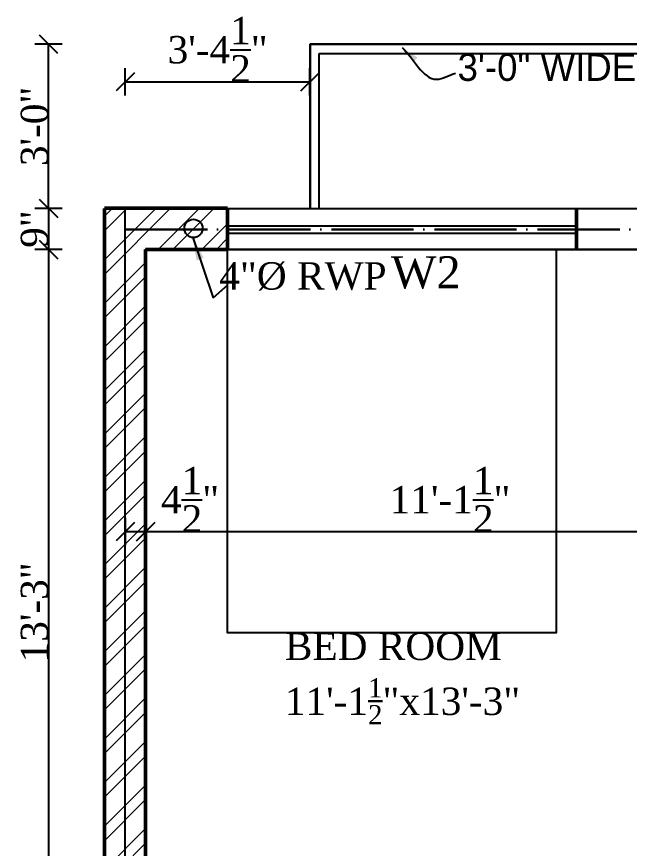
# Model space of a CAD drawing. Header units: feet. Extents: x 37458 to 42412, y -3338 to -325.
# Drawn here: x 38111.3 to 38245.6, y -726.3 to -544 of the extents above; entities that cross this region are included whole.
import ezdxf

# ---------------------------------------------------------------- set-up
doc = ezdxf.new("R2010")
doc.units = ezdxf.units.FT
doc.header["$MEASUREMENT"] = 0
doc.header["$PDMODE"] = 35
doc.header["$PDSIZE"] = 8
doc.linetypes.add('ACAD_ISO04W100', pattern=[30, 24, -3, 0, -3])
doc.linetypes.add('DASHED2', pattern=[0.375, 0.25, -0.125])
doc.layers.get('Defpoints').update_dxf_attribs({"color": 52})
for name, color, linetype, lineweight in [('BEAM', 6, 'ACAD_ISO04W100', 30), ('dimensiom', 35, 'Continuous', 25), ('HATCH', 254, 'Continuous', 13), ('joinery', 161, 'Continuous', 25), ('PROJECTION', 21, 'DASHED2', 25), ('RAILING', 113, 'Continuous', 25), ('Sewer', 30, 'Continuous', 25), ('TEXT', 7, 'Continuous', 30), ('wall', 1, 'Continuous', 50), ('WIN', 141, 'Continuous', 25)]:
    doc.layers.add(name, color=color, linetype=linetype, lineweight=lineweight)
doc.layers.add('BLK_1_FLR_1_BLT_UP_AREA', color=25, linetype='Continuous', plot=False)
doc.layers.add('BLK_1_FLR_1_REGULAR_ROOM_1', color=1, linetype='Continuous', plot=False)
for name, color, linetype in [('BLK_1_FLR_1_CARPET_AREA', 25, 'Continuous'), ('BLK_1_FLR_1_CHAJJA', 7, 'Continuous'), ('BLK_1_FLR_1_ROOM_1_LIGHT_VENTILATION_1', 7, 'Continuous')]:
    doc.layers.add(name, color=color, linetype=linetype)
doc.styles.add("4''", font='romai___.ttf', dxfattribs={"height": 7})
doc.styles.get("Standard").update_dxf_attribs({"font": 'times.ttf', "height": 6})
doc.dimstyles.new('arrow', dxfattribs={"dimtxt": 6, "dimasz": 4, "dimexe": 3, "dimexo": 6, "dimgap": 0, "dimtad": 1, "dimzin": 3, "dimdsep": 46, "dimlunit": 4, "dimtxsty": 'Standard', "dimblk": 'OBLIQUE', "dimcen": 12, "dimclrd": 7, "dimclre": 256, "dimclrt": 7, "dimadec": 0, "dimazin": 0, "dimtfac": 1, "dimtofl": 0, "dimtmove": 0, "dimatfit": 3, "dimfxl": 3, "dimfxlon": 1, "dimtolj": 1, "dimtzin": 0, "dimlwd": -1, "dimlwe": -1, "dimarcsym": 0})

# ---------------------------------------------------------------- blocks, each defined once
blk = doc.blocks.new('_Oblique')
at = {"layer": 'dimensiom', "color": 0, "lineweight": -2}
blk.add_line((-0.5, -0.5), (0.5, 0.5), dxfattribs=at)
blk = doc.blocks.new('*D47')
at = {"layer": 'Defpoints', "color": 0, "ltscale": 0.75, "transparency": 16777216}
for p in [(38139.55, -586.08), (38118.28, -595.09), (38139.55, -595.09)]:
    blk.add_point(p, dxfattribs=at)
at = {"layer": 'dimensiom', "ltscale": 0.75, "transparency": 16777216}
for p, q in [((38121.28, -586.08), (38115.28, -586.08)), ((38121.28, -595.09), (38115.28, -595.09))]:
    blk.add_line(p, q, dxfattribs=at)
at = {"layer": 'dimensiom', "color": 7, "ltscale": 0.75, "transparency": 16777216}
blk.add_line((38118.28, -586.08), (38118.28, -595.09), dxfattribs=at)
at = {"layer": 'dimensiom', "color": 7, "ltscale": 0.75, "transparency": 16777216, "xscale": 4, "yscale": 4, "zscale": 4}
for p, rotation in [((38118.28, -586.08), 90), ((38118.28, -595.09), 270)]:
    blk.add_blockref('_Oblique', p, dxfattribs=dict(at, rotation=rotation))
at = {"layer": 'dimensiom', "color": 7, "ltscale": 0.75, "transparency": 16777216, "insert": (38115.22, -590.58), "char_height": 6, "attachment_point": 5, "rotation": 90}
blk.add_mtext('\\A1;9"', dxfattribs=at)
blk = doc.blocks.new('*D48')
at = {"layer": 'Defpoints', "color": 0, "ltscale": 0.75, "transparency": 16777216}
for p in [(38139.55, -595.09), (38118.28, -754.09), (38139.55, -754.09)]:
    blk.add_point(p, dxfattribs=at)
at = {"layer": 'dimensiom', "ltscale": 0.75, "transparency": 16777216}
for p, q in [((38121.28, -595.09), (38115.28, -595.09)), ((38121.28, -754.09), (38115.28, -754.09))]:
    blk.add_line(p, q, dxfattribs=at)
at = {"layer": 'dimensiom', "color": 7, "ltscale": 0.75, "transparency": 16777216}
blk.add_line((38118.28, -595.09), (38118.28, -754.09), dxfattribs=at)
at = {"layer": 'dimensiom', "color": 7, "ltscale": 0.75, "transparency": 16777216, "xscale": 4, "yscale": 4, "zscale": 4}
for p, rotation in [((38118.28, -595.09), 90), ((38118.28, -754.09), 270)]:
    blk.add_blockref('_Oblique', p, dxfattribs=dict(at, rotation=rotation))
at = {"layer": 'dimensiom', "color": 7, "ltscale": 0.75, "transparency": 16777216, "insert": (38115.23, -674.59), "char_height": 6, "attachment_point": 5, "rotation": 90}
blk.add_mtext('\\A1;13\'-3"', dxfattribs=at)
blk = doc.blocks.new('*D128')
at = {"layer": 'Defpoints', "color": 0, "ltscale": 0.75, "transparency": 16777216}
for p in [(38135.1, -647.75), (38139.55, -647.75), (38139.55, -656.89)]:
    blk.add_point(p, dxfattribs=at)
at = {"layer": 'dimensiom', "ltscale": 0.75, "transparency": 16777216}
for p, q in [((38135.1, -653.89), (38135.1, -659.89)), ((38139.55, -653.89), (38139.55, -659.89))]:
    blk.add_line(p, q, dxfattribs=at)
at = {"layer": 'dimensiom', "color": 7, "ltscale": 0.75, "transparency": 16777216}
for p, q in [((38135.1, -656.89), (38139.55, -656.89)), ((38139.55, -656.89), (38155.06, -656.89))]:
    blk.add_line(p, q, dxfattribs=at)
at = {"layer": 'dimensiom', "color": 7, "ltscale": 0.75, "transparency": 16777216, "xscale": 4, "yscale": 4, "zscale": 4, "rotation": 180}
blk.add_blockref('_Oblique', (38135.1, -656.89), dxfattribs=at)
at = {"layer": 'dimensiom', "color": 7, "ltscale": 0.75, "transparency": 16777216, "xscale": 4, "yscale": 4, "zscale": 4}
blk.add_blockref('_Oblique', (38139.55, -656.89), dxfattribs=at)
at = {"layer": 'dimensiom', "color": 7, "ltscale": 0.75, "transparency": 16777216, "insert": (38149.3, -649.9), "char_height": 6, "attachment_point": 5}
blk.add_mtext('\\A1;4{\\H1x;\\S1/2;}"', dxfattribs=at)
blk = doc.blocks.new('*D129')
at = {"layer": 'Defpoints', "color": 0, "ltscale": 0.75, "transparency": 16777216}
for p in [(38139.55, -647.75), (38273.05, -656.89), (38273.05, -656.89)]:
    blk.add_point(p, dxfattribs=at)
at = {"layer": 'dimensiom', "ltscale": 0.75, "transparency": 16777216}
for p, q in [((38139.55, -653.89), (38139.55, -659.89)), ((38273.05, -656.89), (38273.05, -659.89))]:
    blk.add_line(p, q, dxfattribs=at)
at = {"layer": 'dimensiom', "color": 7, "ltscale": 0.75, "transparency": 16777216}
blk.add_line((38139.55, -656.89), (38273.05, -656.89), dxfattribs=at)
at = {"layer": 'dimensiom', "color": 7, "ltscale": 0.75, "transparency": 16777216, "xscale": 4, "yscale": 4, "zscale": 4, "rotation": 180}
blk.add_blockref('_Oblique', (38139.55, -656.89), dxfattribs=at)
at = {"layer": 'dimensiom', "color": 7, "ltscale": 0.75, "transparency": 16777216, "xscale": 4, "yscale": 4, "zscale": 4}
blk.add_blockref('_Oblique', (38273.05, -656.89), dxfattribs=at)
at = {"layer": 'dimensiom', "color": 7, "ltscale": 0.75, "transparency": 16777216, "insert": (38206.3, -649.9), "char_height": 6, "attachment_point": 5}
blk.add_mtext('\\A1;11\'-1{\\H1x;\\S1/2;}"', dxfattribs=at)
blk = doc.blocks.new('*D166')
at = {"layer": 'Defpoints', "color": 0, "ltscale": 0.75, "transparency": 16777216}
for p in [(38175.6, -558.31), (38175.6, -579.15), (38135.1, -586.09)]:
    blk.add_point(p, dxfattribs=at)
at = {"layer": 'dimensiom', "ltscale": 0.75, "transparency": 16777216}
for p, q in [((38135.1, -561.31), (38135.1, -555.31)), ((38175.6, -561.31), (38175.6, -555.31))]:
    blk.add_line(p, q, dxfattribs=at)
at = {"layer": 'dimensiom', "color": 7, "ltscale": 0.75, "transparency": 16777216}
blk.add_line((38135.1, -558.31), (38175.6, -558.31), dxfattribs=at)
at = {"layer": 'dimensiom', "color": 7, "ltscale": 0.75, "transparency": 16777216, "xscale": 4, "yscale": 4, "zscale": 4, "rotation": 180}
blk.add_blockref('_Oblique', (38135.1, -558.31), dxfattribs=at)
at = {"layer": 'dimensiom', "color": 7, "ltscale": 0.75, "transparency": 16777216, "xscale": 4, "yscale": 4, "zscale": 4}
blk.add_blockref('_Oblique', (38175.6, -558.31), dxfattribs=at)
at = {"layer": 'dimensiom', "color": 7, "ltscale": 0.75, "transparency": 16777216, "insert": (38155.35, -551.27), "char_height": 6, "attachment_point": 5}
blk.add_mtext('\\A1;3\'-4{\\H1x;\\S1/2;}"', dxfattribs=at)
blk = doc.blocks.new('*D170')
at = {"layer": 'Defpoints', "color": 0, "ltscale": 0.75, "transparency": 16777216}
for p in [(38118.28, -550.09), (38177.55, -550.09), (38139.55, -586.08)]:
    blk.add_point(p, dxfattribs=at)
at = {"layer": 'dimensiom', "ltscale": 0.75, "transparency": 16777216}
for p, q in [((38121.28, -550.09), (38115.28, -550.09)), ((38121.28, -586.08), (38115.28, -586.08))]:
    blk.add_line(p, q, dxfattribs=at)
at = {"layer": 'dimensiom', "color": 7, "ltscale": 0.75, "transparency": 16777216}
blk.add_line((38118.28, -586.08), (38118.28, -550.09), dxfattribs=at)
at = {"layer": 'dimensiom', "color": 7, "ltscale": 0.75, "transparency": 16777216, "xscale": 4, "yscale": 4, "zscale": 4}
for p, rotation in [((38118.28, -550.09), 90), ((38118.28, -586.08), 270)]:
    blk.add_blockref('_Oblique', p, dxfattribs=dict(at, rotation=rotation))
at = {"layer": 'dimensiom', "color": 7, "ltscale": 0.75, "transparency": 16777216, "insert": (38115.23, -568.08), "char_height": 6, "attachment_point": 5, "rotation": 90}
blk.add_mtext('\\A1;3\'-0"', dxfattribs=at)

msp = doc.modelspace()

# ---------------------------------------------------------------- hatches: boundary and pattern name
at = {"layer": 'HATCH', "ltscale": 0.75}
h = msp.add_hatch(dxfattribs=at)
h.set_pattern_fill('ANSI32', color=256, scale=18, style=0)
h.paths.add_polyline_path([(38139.5494, -787.0861), (38199.5494, -787.0861), (38231.1377, -787.0861), (38259.5494, -815.4977), (38259.5494, -886.0861), (38264.0494, -886.0861), (38264.0494, -813.6338), (38228.5017, -778.0861), (38139.5494, -778.0861), (38139.5494, -595.0861), (38157.5494, -595.0861), (38157.5494, -586.0362), (38130.5494, -586.0362), (38130.5494, -1210.0861), (38139.5494, -1210.0861), (38139.5494, -1105.0861), (38139.5494, -1039.0861), (38139.5494, -895.0861), (38162.0494, -895.0861), (38162.0494, -890.5861), (38139.5494, -890.5861), (38139.5494, -827.5861), (38195.0494, -827.5861), (38195.0494, -860.5861), (38199.5494, -860.5861), (38199.5494, -823.0861), (38139.5494, -823.0861)])
h.paths.add_polyline_path([(38292.5012, -586.0861), (38273.0494, -586.0861), (38273.0494, -718.0861), (38277.5494, -718.0861), (38277.5494, -595.0861), (38292.5012, -595.0861)], flags=17)
h.paths.add_polyline_path([(38355.5494, -586.0861), (38328.4602, -586.0861), (38328.4602, -595.0861), (38343.5494, -595.0861), (38343.5494, -703.0861), (38307.5494, -703.0861), (38307.5494, -707.5861), (38343.5494, -707.5861), (38343.5494, -755.5861), (38319.5494, -755.5861), (38319.5494, -778.0861), (38290.02, -778.0861), (38277.5494, -765.6155), (38277.5494, -754.0861), (38273.0494, -754.0861), (38273.0494, -767.4795), (38292.656, -787.0861), (38324.0494, -787.0861), (38324.0494, -760.0861), (38367.5494, -760.0861), (38367.5494, -787.0861), (38372.0494, -787.0861), (38372.0494, -755.5861), (38348.0494, -755.5861), (38348.0494, -595.0861), (38355.5494, -595.0861)])
h.paths.add_polyline_path([(38460.5494, -586.0861), (38432.0494, -586.0861), (38432.0494, -595.0861), (38456.0494, -595.0861), (38456.0494, -769.0861), (38451.5494, -769.0861), (38451.5494, -787.0861), (38460.5494, -787.0861)])
h.paths.add_polyline_path([(38505.6404, -586.0861), (38496.6044, -586.0861), (38496.6044, -595.0861), (38505.6404, -595.0861)])
h.paths.add_polyline_path([(38607.5494, -586.0861), (38583.6404, -586.0861), (38583.6404, -595.0861), (38598.5494, -595.0861), (38598.5494, -865.0802), (38579.7994, -865.0802), (38579.7994, -869.5802), (38598.5494, -869.5802), (38598.5494, -905.5802), (38579.7994, -905.5802), (38579.7994, -910.0802), (38598.5494, -910.0802), (38598.5494, -991.0861), (38598.5494, -1000.0861), (38598.5494, -1183.0861), (38580.5494, -1183.0861), (38580.5494, -1192.0861), (38598.5494, -1192.0861), (38598.5494, -1210.0861), (38607.5494, -1210.0861)])
h.paths.add_polyline_path([(38568.5494, -778.0861), (38505.5494, -778.0861), (38505.5494, -787.0861), (38520.5494, -787.0861), (38520.5494, -878.5802), (38520.5494, -881.5861), (38529.5494, -881.5861), (38529.5494, -869.5802), (38543.7994, -869.5802), (38543.7994, -865.0802), (38525.0494, -865.0802), (38525.0494, -787.0861), (38568.5494, -787.0861)])
h.paths.add_polyline_path([(38529.5494, -899.5861), (38520.5494, -899.5861), (38520.5494, -1000.0861), (38525.0494, -1000.0861), (38525.0494, -910.0802), (38543.7994, -910.0802), (38543.7994, -905.5802), (38529.5494, -905.5802)])
h.paths.add_polyline_path([(38580.5494, -991.0861), (38555.0494, -991.0861), (38555.0494, -1000.0861), (38580.5494, -1000.0861)])
h.paths.add_polyline_path([(38478.5494, -1000.0861), (38474.0494, -1000.0861), (38474.0494, -1183.0861), (38454.5494, -1183.0861), (38454.5494, -1192.0861), (38478.5494, -1192.0861)])
h.paths.add_polyline_path([(38321.0494, -1039.0861), (38312.0494, -1039.0861), (38312.0494, -1192.0861), (38336.0494, -1192.0861), (38336.0494, -1183.0861), (38321.0494, -1183.0861)])
h.paths.add_polyline_path([(38264.0494, -938.5861), (38259.5494, -938.5861), (38259.5494, -1048.0861), (38264.0494, -1048.0861)], flags=17)
h.paths.add_polyline_path([(38246.0494, -890.5861), (38195.0494, -890.5861), (38195.0494, -895.0861), (38246.0494, -895.0861)], flags=17)

# ---------------------------------------------------------------- linework, layer by layer
at = {"layer": 'BEAM', "ltscale": 0.75}
msp.add_line((38135.1044, -590.6769), (38603.1044, -590.6769), dxfattribs=at)
at = {"layer": 'BLK_1_FLR_1_BLT_UP_AREA', "color": 25, "ltscale": 0.75}
msp.add_lwpolyline([(38135.1044, -586.0861), (38603.1044, -586.0861), (38603.1044, -1192.0861), (38135.1044, -1192.0861)], close=True, dxfattribs=at)
at = {"layer": 'BLK_1_FLR_1_CARPET_AREA', "color": 25, "ltscale": 0.75}
msp.add_lwpolyline([(38139.5494, -754.0861), (38139.5494, -595.0861), (38157.5494, -595.0861), (38273.0494, -595.0861), (38273.0494, -718.0861), (38277.5494, -718.0861), (38277.5494, -595.0861), (38343.5494, -595.0861), (38343.5494, -703.0861), (38307.5494, -703.0861), (38307.5494, -707.5861), (38319.5494, -707.5861), (38319.5494, -778.0861)], dxfattribs=at)
at = {"layer": 'BLK_1_FLR_1_CHAJJA'}
msp.add_lwpolyline([(38505.6131, -550.0861), (38175.6044, -550.0861), (38175.6044, -586.0861), (38505.6131, -586.0861)], close=True, dxfattribs=at)
at = {"layer": 'BLK_1_FLR_1_REGULAR_ROOM_1', "color": 1}
msp.add_lwpolyline([(38139.5494, -754.0861), (38273.0494, -754.0861), (38273.0494, -595.0861), (38139.5494, -595.0861)], close=True, dxfattribs=at)
at = {"layer": 'BLK_1_FLR_1_ROOM_1_LIGHT_VENTILATION_1', "color": 114, "true_color": 0x139b48}
msp.add_lwpolyline([(38157.5494, -595.0861), (38229.5494, -595.0861), (38229.5494, -679.0861), (38157.5494, -679.0861)], close=True, dxfattribs=at)
at = {"layer": 'PROJECTION', "ltscale": 40}
for p, q in [((38176.6044, -550.0861), (38562.5494, -550.0861)), ((38492.1044, -550.0861), (38232.3694, -550.0861)), ((38492.1044, -550.0861), (38232.3694, -550.0861)), ((38175.6044, -586.0861), (38175.6044, -551.0861)), ((38135.1044, -1210.0861), (38135.1044, -586.0861))]:
    msp.add_line(p, q, dxfattribs=at)
at = {"layer": 'RAILING', "linetype": 'Continuous', "ltscale": 40}
for p, q in [((38175.6044, -550.0861), (38505.6131, -550.0861)), ((38175.6044, -586.0861), (38175.6044, -550.0861)), ((38177.6044, -552.0861), (38503.6131, -552.0861)), ((38177.6044, -586.0861), (38177.6044, -552.0861))]:
    msp.add_line(p, q, dxfattribs=at)
at = {"layer": 'Sewer', "ltscale": 0.75}
msp.add_circle((38150.0552, -590.4395), 2, dxfattribs=at)
at = {"layer": 'wall', "ltscale": 0.75}
for p, q in [((38130.5494, -586.0362), (38157.5494, -586.0362)), ((38130.5494, -1210.0861), (38130.5494, -586.0861)), ((38157.5494, -586.0362), (38157.5494, -595.0861)), ((38234.0494, -595.0861), (38234.0494, -586.0861)), ((38139.5494, -778.0861), (38139.5494, -595.0861)), ((38157.5494, -595.0861), (38139.5494, -595.0861))]:
    msp.add_line(p, q, dxfattribs=at)
at = {"layer": 'WIN', "ltscale": 0.75}
for p, q in [((38157.5494, -586.0861), (38234.0494, -586.0861)), ((38157.5494, -589.8715), (38234.0494, -589.8715)), ((38157.5494, -591.45), (38234.0494, -591.45)), ((38157.5494, -595.0861), (38234.0494, -595.0861))]:
    msp.add_line(p, q, dxfattribs=at)

# ---------------------------------------------------------------- texts
at = {"layer": 'joinery', "lineweight": 25, "insert": (38193.3706, -596.5342), "char_height": 7, "width": 16.360485, "attachment_point": 1, "style": "4''"}
msp.add_mtext('\\A1;{\\fRomantic|b0|i0|c2|p2;W2}', dxfattribs=at)
at = {"layer": 'Sewer', "ltscale": 0.75, "insert": (38155.7128, -597.845), "char_height": 6, "width": 37.275361, "attachment_point": 1, "style": "4''"}
msp.add_mtext('{\\fRomantic|b0|i0|c2|p2;4"%%C RWP}', dxfattribs=at)
at = {"layer": 'TEXT', "insert": (38207.951, -552.1086), "char_height": 9, "width": 102.414387, "attachment_point": 1, "style": "4''"}
msp.add_mtext('\\A1;{\\H0.6667x;3\'-0" WIDE PROJ. AT R.L}', dxfattribs=at)
at = {"layer": 'TEXT', "ltscale": 0.75, "insert": (38170.0851, -679.0224), "char_height": 8, "width": 64.629922, "attachment_point": 1}
msp.add_mtext('\\A1;{\\H0.75x;BED ROOM\\P11\'-1\\H0.7x;\\S1/2;\\H1.429x;"x13\'-3"}', dxfattribs=at)

# ---------------------------------------------------------------- dimensions: what is measured, and where the dimension line sits
at = {"layer": 'dimensiom', "ltscale": 0.75}
for base, p1, p2, picture, middle in [((38175.6044, -558.3134), (38135.1044, -586.0861), (38175.6044, -579.1479), '*D166', (38155.3544, -551.2745)), ((38139.54943, -656.89015), (38135.10442, -647.74562), (38139.54943, -647.74562), '*D128', (38149.30286, -649.90313))]:
    dim = msp.add_linear_dim(base=base, p1=p1, p2=p2, dimstyle='arrow', dxfattribs=at)
    dim.commit()
    dim.dimension.update_dxf_attribs({"geometry": picture, "text_midpoint": middle})
for base, p1, p2, picture, middle in [((38118.2785, -550.0861), (38139.5494, -586.0806), (38177.5494, -550.0861), '*D170', (38115.2266, -568.0833)), ((38118.2785, -595.0861), (38139.5494, -586.0806), (38139.5494, -595.0861), '*D47', (38115.2179, -590.5833)), ((38118.2785, -754.0861), (38139.5494, -595.0861), (38139.5494, -754.0861), '*D48', (38115.2266, -674.5861))]:
    dim = msp.add_linear_dim(base=base, p1=p1, p2=p2, angle=90, dimstyle='arrow', override={"dimtmove": 1}, dxfattribs=at)
    dim.commit()
    dim.dimension.update_dxf_attribs({"geometry": picture, "text_midpoint": middle})
dim = msp.add_linear_dim(base=(38273.0494, -656.8902), p1=(38139.5494, -647.7456), p2=(38273.0494, -656.8902), dimstyle='arrow', override={"dimtmove": 1}, dxfattribs=at)
dim.commit()
dim.dimension.update_dxf_attribs({"geometry": '*D129', "text_midpoint": (38206.2994, -649.9031)})

# ---------------------------------------------------------------- leaders
at = {"layer": 'Sewer', "ltscale": 0.75}
msp.add_leader([(38149.9077, -592.434), (38154.384, -605.6362), (38157.5629, -602.8005)], dimstyle='arrow', override={"dimasz": 5, "dimtad": 0}, dxfattribs=at)
at = {"layer": 'TEXT', "path_type": 1}
msp.add_leader([(38195.7912, -550.7786), (38203.3733, -557.7591), (38207.5259, -556.3818)], dimstyle='arrow', override={"dimgap": 1, "dimtad": 0}, dxfattribs=at)

doc.saveas('drawing.dxf')
